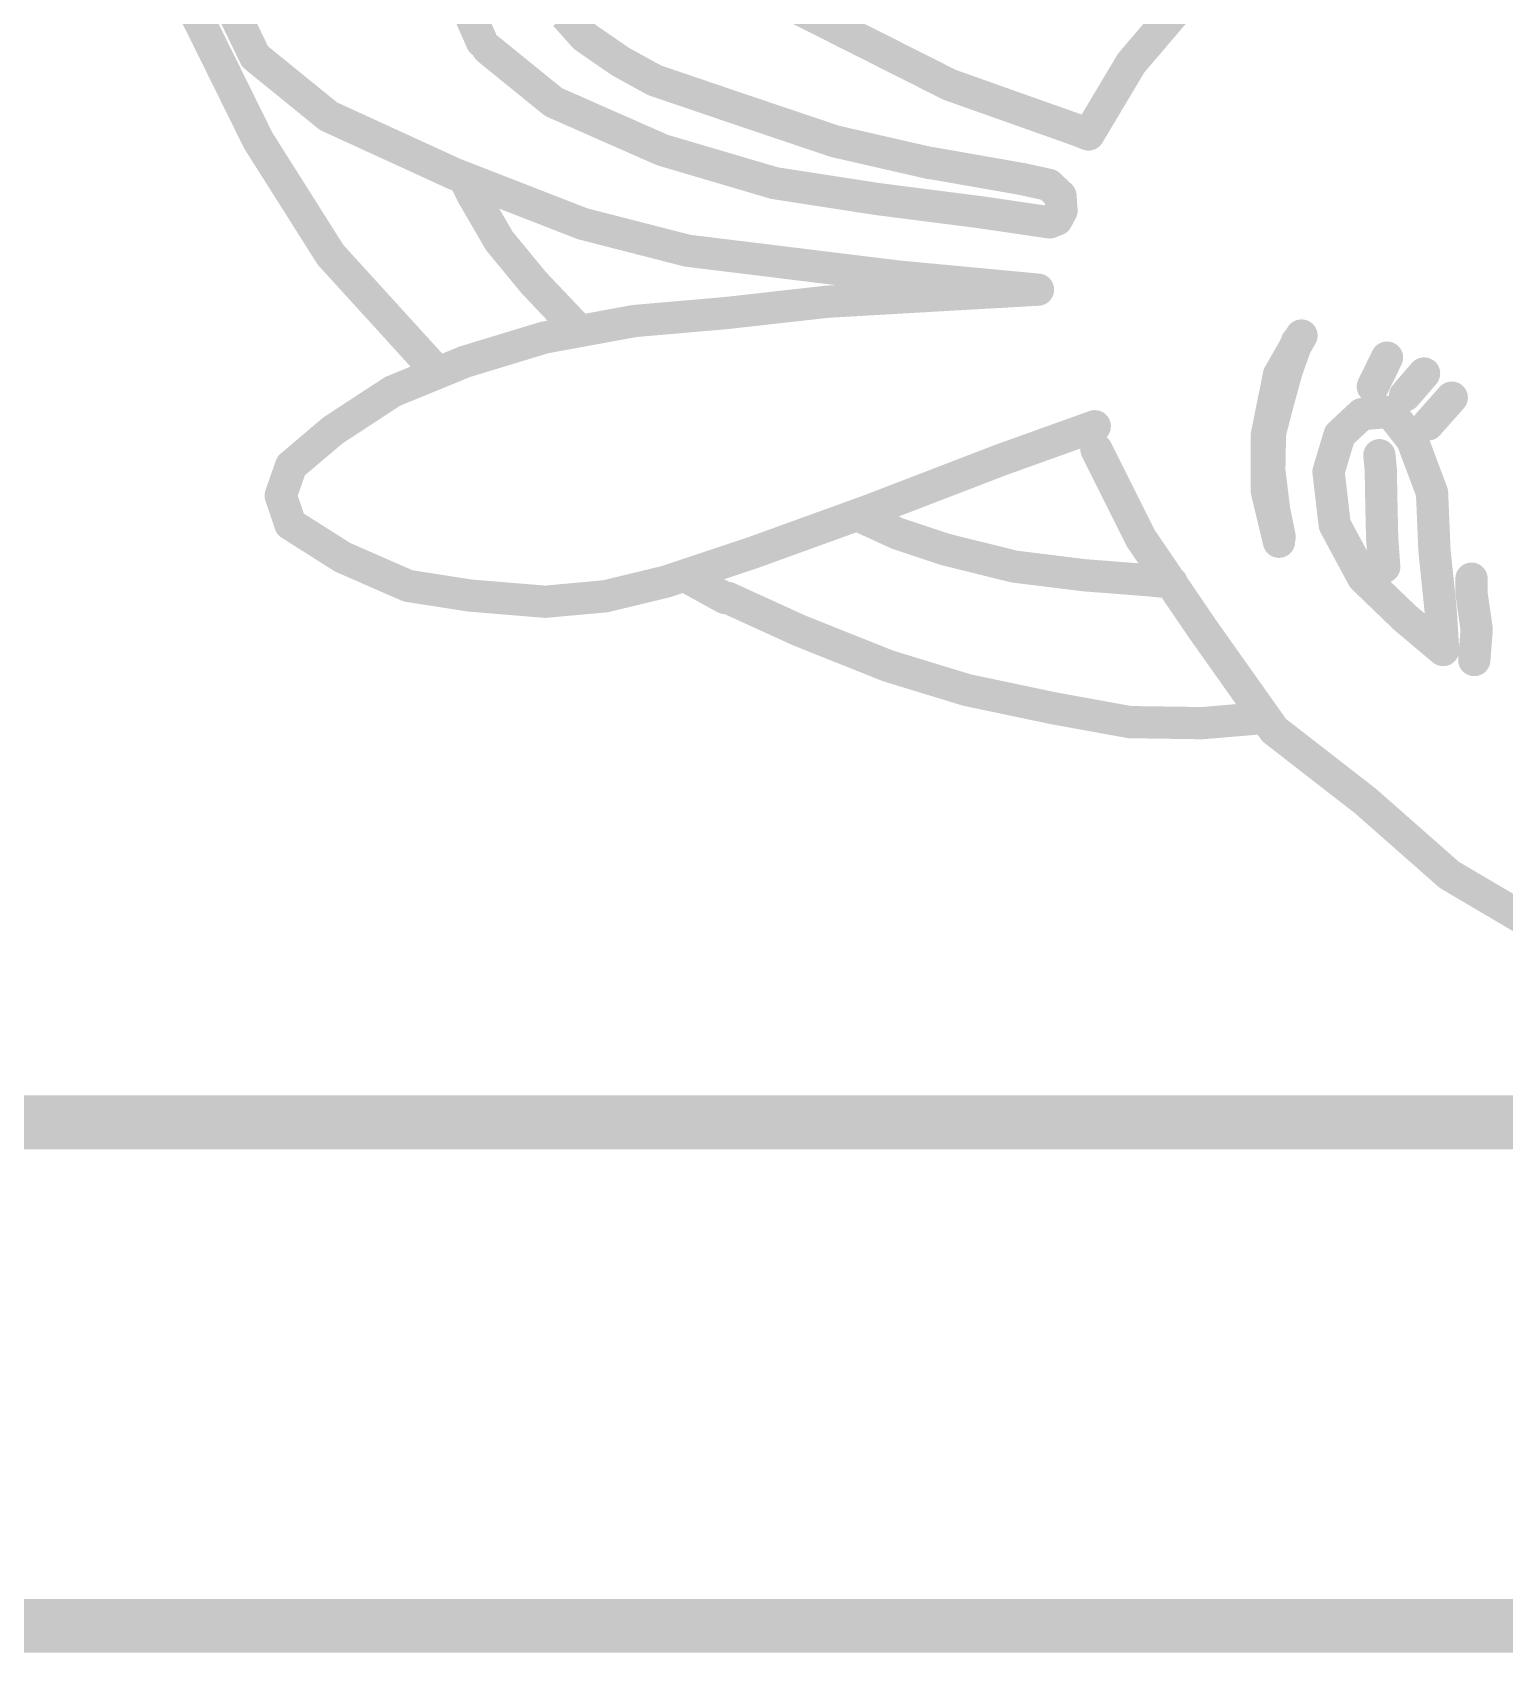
# Model space of a CAD drawing. Extents: x 28 to 177, y 60 to 80.
# Drawn here: x 101.838 to 105.316, y 60.314 to 64.144 of the extents above; entities that cross this region are included whole.
import ezdxf

# ---------------------------------------------------------------- set-up
doc = ezdxf.new("R2010")
doc.units = 0
doc.header["$MEASUREMENT"] = 0
doc.layers.add('MECHANICAL2', color=216, linetype='CONTINUOUS')
doc.layers.add('MECHANICAL4', color=56, linetype='CONTINUOUS')

msp = doc.modelspace()

# ---------------------------------------------------------------- linework, layer by layer
at = {"layer": 'MECHANICAL2', "const_width": 0.127}
for points in [[(27.953401, 61.567596), (176.753492, 61.567596)], [(27.953401, 60.377596), (176.753492, 60.377596)]]:
    msp.add_lwpolyline(points, dxfattribs=at)
at = {"layer": 'MECHANICAL4', "const_width": 0.0762}
for points in [[(104.433472, 64.071492), (104.636367, 64.309541)], [(102.193458, 64.248391), (102.370992, 63.888879)], [(102.856132, 64.220679), (102.899489, 64.122038)], [(103.652168, 64.197845), (104.00477, 64.020134)], [(102.316991, 64.183176), (102.363626, 64.086986)], [(103.096657, 64.184814), (103.142478, 64.133443)], [(103.142478, 64.133443), (103.227556, 64.074756)], [(102.363626, 64.086986), (102.53707, 63.945953)], [(102.914221, 64.104919), (103.068844, 63.979367)], [(103.227556, 64.074756), (103.307731, 64.030738)], [(104.332837, 63.902747), (104.433472, 64.071492)], [(103.307731, 64.030738), (103.513903, 63.960621)], [(104.00477, 64.020134), (104.303385, 63.914152)], [(103.068844, 63.979367), (103.325727, 63.866057)], [(103.513903, 63.960621), (103.733968, 63.886441)], [(102.53707, 63.945953), (102.834046, 63.809809)], [(102.370992, 63.888879), (102.541972, 63.618229)], [(103.733968, 63.886441), (103.958136, 63.835082)], [(104.303385, 63.914152), (104.332837, 63.902747)], [(103.325727, 63.866057), (103.590801, 63.7878)], [(102.834046, 63.809809), (103.137564, 63.691597)], [(103.961413, 63.835082), (104.174938, 63.797579)], [(102.859408, 63.796766), (102.876579, 63.761714)], [(103.590801, 63.7878), (103.832965, 63.750297)], [(104.174938, 63.797579), (104.238755, 63.783723)], [(104.238755, 63.783723), (104.266568, 63.757637)], [(102.876579, 63.761714), (102.940396, 63.651656)], [(103.832965, 63.750297), (104.080856, 63.718509)], [(104.266568, 63.757637), (104.269019, 63.722585)], [(104.080856, 63.718509), (104.241206, 63.694861)], [(104.241206, 63.694861), (104.257577, 63.701389)], [(104.257577, 63.701389), (104.269019, 63.722585)], [(103.137564, 63.691597), (103.385455, 63.628008)], [(102.541972, 63.618229), (102.78905, 63.346767)], [(102.940396, 63.651656), (103.022209, 63.552202)], [(103.385455, 63.628008), (103.883689, 63.566871)], [(103.022209, 63.552202), (103.121206, 63.447846)], [(103.883689, 63.566871), (104.213393, 63.535895)], [(103.475447, 63.48046), (103.71516, 63.507358)], [(103.71516, 63.507358), (104.026043, 63.525303)], [(104.026043, 63.525303), (104.213393, 63.535895)], [(103.259458, 63.461715), (103.475447, 63.48046)], [(103.046759, 63.422586), (103.259458, 63.461715)], [(104.78281, 63.334537), (104.835985, 63.427475)], [(102.859408, 63.365512), (103.046759, 63.422586)], [(104.800806, 63.343503), (104.825343, 63.412794)], [(102.688415, 63.295408), (102.859408, 63.365512)], [(105.004514, 63.306813), (105.038055, 63.375304)], [(104.754172, 63.19269), (104.78281, 63.334537)], [(104.780347, 63.269322), (104.800806, 63.343503)], [(105.0806, 63.285629), (105.125596, 63.337801)], [(102.547699, 63.203282), (102.688415, 63.295408)], [(105.1346, 63.217151), (105.191052, 63.280727)], [(104.761538, 63.196767), (104.780347, 63.269322)], [(104.925978, 63.19269), (104.97834, 63.241598)], [(104.97834, 63.241598), (105.045421, 63.247313)], [(105.045421, 63.247313), (105.097783, 63.18046)], [(102.448703, 63.119323), (102.547699, 63.203282)], [(104.125039, 63.133178), (104.347569, 63.213074)], [(104.7599, 63.109544), (104.761538, 63.196767)], [(104.351658, 63.157638), (104.45637, 62.948127)], [(104.754172, 63.058998), (104.754172, 63.19269)], [(104.899803, 63.105467), (104.925978, 63.19269)], [(105.097783, 63.18046), (105.144418, 63.055734)], [(102.424166, 63.049206), (102.448703, 63.119323)], [(103.815782, 63.014154), (104.125039, 63.133178)], [(105.020059, 63.144596), (105.023336, 63.109544)], [(104.7599, 63.109544), (104.771355, 63.014967)], [(104.899803, 63.105467), (104.914522, 62.979915)], [(105.023336, 63.109544), (105.024974, 63.017418)], [(102.424166, 63.049206), (102.447077, 62.981553)], [(104.754172, 63.058998), (104.78281, 62.939973)], [(105.144418, 63.055734), (105.150145, 62.91959)], [(103.543354, 62.915513), (103.815782, 63.014154)], [(104.771355, 63.014967), (104.784436, 62.95139)], [(105.024974, 63.017418), (105.0266, 62.948127)], [(102.447077, 62.981553), (102.57061, 62.903283)], [(103.788794, 63.001924), (103.881237, 62.959544)], [(104.914522, 62.979915), (104.981604, 62.855188)], [(103.881237, 62.959544), (103.993315, 62.922041)], [(104.45637, 62.948127), (104.602813, 62.732912)], [(105.0266, 62.948127), (105.031515, 62.880461)], [(102.57061, 62.903283), (102.725233, 62.83563)], [(103.333093, 62.845409), (103.543354, 62.915513)], [(103.993315, 62.922041), (104.157755, 62.881274)], [(105.150145, 62.91959), (105.164865, 62.776931)], [(103.380553, 62.858452), (103.473809, 62.807093)], [(104.157755, 62.881274), (104.322207, 62.86089)], [(104.322207, 62.86089), (104.468651, 62.849486)], [(104.981604, 62.855188), (105.0806, 62.759811)], [(105.237686, 62.817685), (105.237686, 62.85275)], [(102.725233, 62.83563), (102.871676, 62.812795)], [(102.871676, 62.812795), (103.04921, 62.798127)], [(103.191564, 62.81117), (103.333093, 62.845409)], [(104.468651, 62.849486), (104.529191, 62.843783)], [(105.237686, 62.817685), (105.249955, 62.732912)], [(103.04921, 62.798127), (103.191564, 62.81117)], [(103.481175, 62.807093), (103.648891, 62.730461)], [(105.164865, 62.776931), (105.170592, 62.683992)], [(105.0806, 62.759811), (105.170592, 62.683992)], [(103.648891, 62.730461), (103.859152, 62.646489)], [(104.602813, 62.732912), (104.771355, 62.494864)], [(105.244227, 62.660357), (105.249955, 62.732912)], [(103.859152, 62.646489), (104.045677, 62.589428)], [(104.045677, 62.589428), (104.251023, 62.546222)], [(104.251023, 62.546222), (104.430195, 62.513609)], [(104.430195, 62.513609), (104.601188, 62.51117)], [(104.601188, 62.51117), (104.736176, 62.522588)], [(104.771355, 62.494864), (104.987331, 62.326931)], [(104.987331, 62.326931), (105.185324, 62.152472)], [(105.185324, 62.152472), (105.381666, 62.036711)]]:
    msp.add_lwpolyline(points, dxfattribs=at)
at = {"layer": 'MECHANICAL4'}
for points, const_width in [([(102.880439, 64.122038, 1), (102.918539, 64.122038, 1)], 0.0381), ([(102.880439, 64.122038, 1), (102.918539, 64.122038, 1)], 0.0381), ([(103.123428, 64.133456, 1), (103.161528, 64.133456, 1)], 0.0381), ([(103.123428, 64.133456, 1), (103.161528, 64.133456, 1)], 0.0381), ([(103.123428, 64.133443, 1), (103.161528, 64.133443, 1)], 0.0381), ([(103.123428, 64.133443, 1), (103.161528, 64.133443, 1)], 0.0381), ([(102.344576, 64.086986, 1), (102.382676, 64.086986, 1)], 0.0381), ([(102.344576, 64.086986, 1), (102.382676, 64.086986, 1)], 0.0381), ([(102.344576, 64.086986, 1), (102.382676, 64.086986, 1)], 0.0381), ([(102.344576, 64.086986, 1), (102.382676, 64.086986, 1)], 0.0381), ([(102.895171, 64.104919, 1), (102.933271, 64.104919, 1)], 0.0381), ([(102.895171, 64.104919, 1), (102.933271, 64.104919, 1)], 0.0381), ([(103.208506, 64.074756, 1), (103.246606, 64.074756, 1)], 0.0381), ([(103.208506, 64.074756, 1), (103.246606, 64.074756, 1)], 0.0381), ([(103.208506, 64.074756, 1), (103.246606, 64.074756, 1)], 0.0381), ([(103.208506, 64.074756, 1), (103.246606, 64.074756, 1)], 0.0381), ([(104.414422, 64.071492, 1), (104.452522, 64.071492, 1)], 0.0381), ([(104.414422, 64.071492, 1), (104.452522, 64.071492, 1)], 0.0381), ([(104.414422, 64.071492, 1), (104.452522, 64.071492, 1)], 0.0381), ([(104.414422, 64.071492, 1), (104.452522, 64.071492, 1)], 0.0381), ([(103.288681, 64.030738, 1), (103.326781, 64.030738, 1)], 0.0381), ([(103.288681, 64.030738, 1), (103.326781, 64.030738, 1)], 0.0381), ([(103.288686, 64.03073, 1), (103.326776, 64.03073, 1)], 0.038092), ([(103.288686, 64.03073, 1), (103.326776, 64.03073, 1)], 0.038092), ([(103.98572, 64.020134, 1), (104.02382, 64.020134, 1)], 0.0381), ([(103.98572, 64.020134, 1), (104.02382, 64.020134, 1)], 0.0381), ([(103.98572, 64.020134, 1), (104.02382, 64.020134, 1)], 0.0381), ([(103.98572, 64.020134, 1), (104.02382, 64.020134, 1)], 0.0381), ([(103.049794, 63.979367, 1), (103.087894, 63.979367, 1)], 0.0381), ([(103.049794, 63.979367, 1), (103.087894, 63.979367, 1)], 0.0381), ([(103.049799, 63.979372, 1), (103.087889, 63.979372, 1)], 0.038092), ([(103.049799, 63.979372, 1), (103.087889, 63.979372, 1)], 0.038092), ([(103.494853, 63.960621, 1), (103.532953, 63.960621, 1)], 0.0381), ([(103.494853, 63.960621, 1), (103.532953, 63.960621, 1)], 0.0381), ([(103.494853, 63.960621, 1), (103.532953, 63.960621, 1)], 0.0381), ([(103.494853, 63.960621, 1), (103.532953, 63.960621, 1)], 0.0381), ([(102.518019, 63.945953, 1), (102.556119, 63.945953, 1)], 0.0381), ([(102.518019, 63.945953, 1), (102.556119, 63.945953, 1)], 0.0381), ([(102.518019, 63.945953, 1), (102.556119, 63.945953, 1)], 0.0381), ([(102.518019, 63.945953, 1), (102.556119, 63.945953, 1)], 0.0381), ([(102.351942, 63.888879, 1), (102.390042, 63.888879, 1)], 0.0381), ([(102.351942, 63.888879, 1), (102.390042, 63.888879, 1)], 0.0381), ([(102.351942, 63.888879, 1), (102.390042, 63.888879, 1)], 0.0381), ([(102.351942, 63.888879, 1), (102.390042, 63.888879, 1)], 0.0381), ([(103.714918, 63.886441, 1), (103.753018, 63.886441, 1)], 0.0381), ([(103.714918, 63.886441, 1), (103.753018, 63.886441, 1)], 0.0381), ([(103.714918, 63.886441, 1), (103.753018, 63.886441, 1)], 0.0381), ([(103.714918, 63.886441, 1), (103.753018, 63.886441, 1)], 0.0381), ([(104.284335, 63.914152, 1), (104.322435, 63.914152, 1)], 0.0381), ([(104.284335, 63.914152, 1), (104.322435, 63.914152, 1)], 0.0381), ([(104.284335, 63.914152, 1), (104.322435, 63.914152, 1)], 0.0381), ([(104.284335, 63.914152, 1), (104.322435, 63.914152, 1)], 0.0381), ([(104.313787, 63.902747, 1), (104.351887, 63.902747, 1)], 0.0381), ([(104.313787, 63.902747, 1), (104.351887, 63.902747, 1)], 0.0381), ([(104.313787, 63.902747, 1), (104.351887, 63.902747, 1)], 0.0381), ([(104.313787, 63.902747, 1), (104.351887, 63.902747, 1)], 0.0381), ([(103.306677, 63.866057, 1), (103.344777, 63.866057, 1)], 0.0381), ([(103.306677, 63.866057, 1), (103.344777, 63.866057, 1)], 0.0381), ([(103.306677, 63.866057, 1), (103.344777, 63.866057, 1)], 0.0381), ([(103.306677, 63.866057, 1), (103.344777, 63.866057, 1)], 0.0381), ([(102.814996, 63.809809, 1), (102.853096, 63.809809, 1)], 0.0381), ([(102.814996, 63.809809, 1), (102.853096, 63.809809, 1)], 0.0381), ([(102.814996, 63.809809, 1), (102.853096, 63.809809, 1)], 0.0381), ([(102.814996, 63.809809, 1), (102.853096, 63.809809, 1)], 0.0381), ([(103.939086, 63.835082, 1), (103.977186, 63.835082, 1)], 0.0381), ([(103.939086, 63.835082, 1), (103.977186, 63.835082, 1)], 0.0381), ([(103.942363, 63.835082, 1), (103.980463, 63.835082, 1)], 0.0381), ([(103.942363, 63.835082, 1), (103.980463, 63.835082, 1)], 0.0381), ([(102.840358, 63.796766, 1), (102.878458, 63.796766, 1)], 0.0381), ([(102.840358, 63.796766, 1), (102.878458, 63.796766, 1)], 0.0381), ([(103.571751, 63.7878, 1), (103.609851, 63.7878, 1)], 0.0381), ([(103.571751, 63.7878, 1), (103.609851, 63.7878, 1)], 0.0381), ([(103.571751, 63.7878, 1), (103.609851, 63.7878, 1)], 0.0381), ([(103.571751, 63.7878, 1), (103.609851, 63.7878, 1)], 0.0381), ([(104.155888, 63.797579, 1), (104.193988, 63.797579, 1)], 0.0381), ([(104.155888, 63.797579, 1), (104.193988, 63.797579, 1)], 0.0381), ([(104.155888, 63.797579, 1), (104.193988, 63.797579, 1)], 0.0381), ([(104.155888, 63.797579, 1), (104.193988, 63.797579, 1)], 0.0381), ([(104.219705, 63.783723, 1), (104.257805, 63.783723, 1)], 0.0381), ([(104.219705, 63.783723, 1), (104.257805, 63.783723, 1)], 0.0381), ([(104.219705, 63.783723, 1), (104.257805, 63.783723, 1)], 0.0381), ([(104.219705, 63.783723, 1), (104.257805, 63.783723, 1)], 0.0381), ([(102.857529, 63.761714, 1), (102.895629, 63.761714, 1)], 0.0381), ([(102.857529, 63.761714, 1), (102.895629, 63.761714, 1)], 0.0381), ([(102.857529, 63.761714, 1), (102.895629, 63.761714, 1)], 0.0381), ([(102.857529, 63.761714, 1), (102.895629, 63.761714, 1)], 0.0381), ([(103.813915, 63.750297, 1), (103.852015, 63.750297, 1)], 0.0381), ([(103.813915, 63.750297, 1), (103.852015, 63.750297, 1)], 0.0381), ([(103.813915, 63.750297, 1), (103.852015, 63.750297, 1)], 0.0381), ([(103.813915, 63.750297, 1), (103.852015, 63.750297, 1)], 0.0381), ([(104.247518, 63.757637, 1), (104.285618, 63.757637, 1)], 0.0381), ([(104.247518, 63.757637, 1), (104.285618, 63.757637, 1)], 0.0381), ([(104.247518, 63.757637, 1), (104.285618, 63.757637, 1)], 0.0381), ([(104.247518, 63.757637, 1), (104.285618, 63.757637, 1)], 0.0381), ([(104.061806, 63.718509, 1), (104.099906, 63.718509, 1)], 0.0381), ([(104.061806, 63.718509, 1), (104.099906, 63.718509, 1)], 0.0381), ([(104.061806, 63.718509, 1), (104.099906, 63.718509, 1)], 0.0381), ([(104.061806, 63.718509, 1), (104.099906, 63.718509, 1)], 0.0381), ([(104.222156, 63.694861, 1), (104.260256, 63.694861, 1)], 0.0381), ([(104.222156, 63.694861, 1), (104.260256, 63.694861, 1)], 0.0381), ([(104.222156, 63.694861, 1), (104.260256, 63.694861, 1)], 0.0381), ([(104.222156, 63.694861, 1), (104.260256, 63.694861, 1)], 0.0381), ([(104.238527, 63.701389, 1), (104.276627, 63.701389, 1)], 0.0381), ([(104.238527, 63.701389, 1), (104.276627, 63.701389, 1)], 0.0381), ([(104.238527, 63.701389, 1), (104.276627, 63.701389, 1)], 0.0381), ([(104.238527, 63.701389, 1), (104.276627, 63.701389, 1)], 0.0381), ([(104.249969, 63.722585, 1), (104.288069, 63.722585, 1)], 0.0381), ([(104.249969, 63.722585, 1), (104.288069, 63.722585, 1)], 0.0381), ([(104.249969, 63.722585, 1), (104.288069, 63.722585, 1)], 0.0381), ([(104.249969, 63.722585, 1), (104.288069, 63.722585, 1)], 0.0381), ([(103.118514, 63.691597, 1), (103.156614, 63.691597, 1)], 0.0381), ([(103.118514, 63.691597, 1), (103.156614, 63.691597, 1)], 0.0381), ([(103.118514, 63.691597, 1), (103.156614, 63.691597, 1)], 0.0381), ([(103.118514, 63.691597, 1), (103.156614, 63.691597, 1)], 0.0381), ([(102.522922, 63.618229, 1), (102.561022, 63.618229, 1)], 0.0381), ([(102.522922, 63.618229, 1), (102.561022, 63.618229, 1)], 0.0381), ([(102.522922, 63.618229, 1), (102.561022, 63.618229, 1)], 0.0381), ([(102.522922, 63.618229, 1), (102.561022, 63.618229, 1)], 0.0381), ([(102.921346, 63.651656, 1), (102.959446, 63.651656, 1)], 0.0381), ([(102.921346, 63.651656, 1), (102.959446, 63.651656, 1)], 0.0381), ([(102.921346, 63.651656, 1), (102.959446, 63.651656, 1)], 0.0381), ([(102.921346, 63.651656, 1), (102.959446, 63.651656, 1)], 0.0381), ([(103.366405, 63.628021, 1), (103.404505, 63.628021, 1)], 0.0381), ([(103.366405, 63.628021, 1), (103.404505, 63.628021, 1)], 0.0381), ([(103.366405, 63.628008, 1), (103.404505, 63.628008, 1)], 0.0381), ([(103.366405, 63.628008, 1), (103.404505, 63.628008, 1)], 0.0381), ([(103.003159, 63.552202, 1), (103.041259, 63.552202, 1)], 0.0381), ([(103.003159, 63.552202, 1), (103.041259, 63.552202, 1)], 0.0381), ([(103.003159, 63.552202, 1), (103.041259, 63.552202, 1)], 0.0381), ([(103.003159, 63.552202, 1), (103.041259, 63.552202, 1)], 0.0381), ([(103.864639, 63.566871, 1), (103.902739, 63.566871, 1)], 0.0381), ([(103.864639, 63.566871, 1), (103.902739, 63.566871, 1)], 0.0381), ([(103.864639, 63.566871, 1), (103.902739, 63.566871, 1)], 0.0381), ([(103.864639, 63.566871, 1), (103.902739, 63.566871, 1)], 0.0381), ([(103.69611, 63.507358, 1), (103.73421, 63.507358, 1)], 0.0381), ([(103.69611, 63.507358, 1), (103.73421, 63.507358, 1)], 0.0381), ([(103.69611, 63.507358, 1), (103.73421, 63.507358, 1)], 0.0381), ([(103.69611, 63.507358, 1), (103.73421, 63.507358, 1)], 0.0381), ([(104.006993, 63.525303, 1), (104.045093, 63.525303, 1)], 0.0381), ([(104.006993, 63.525303, 1), (104.045093, 63.525303, 1)], 0.0381), ([(104.006995, 63.525296, 1), (104.04509, 63.525296, 1)], 0.038095), ([(104.006995, 63.525296, 1), (104.04509, 63.525296, 1)], 0.038095), ([(104.194343, 63.535895, 1), (104.232443, 63.535895, 1)], 0.0381), ([(104.194343, 63.535895, 1), (104.232443, 63.535895, 1)], 0.0381), ([(104.194343, 63.535895, 1), (104.232443, 63.535895, 1)], 0.0381), ([(104.194343, 63.535895, 1), (104.232443, 63.535895, 1)], 0.0381), ([(103.456397, 63.48046, 1), (103.494497, 63.48046, 1)], 0.0381), ([(103.456397, 63.48046, 1), (103.494497, 63.48046, 1)], 0.0381), ([(103.456397, 63.48046, 1), (103.494497, 63.48046, 1)], 0.0381), ([(103.456397, 63.48046, 1), (103.494497, 63.48046, 1)], 0.0381), ([(103.102156, 63.447846, 1), (103.140256, 63.447846, 1)], 0.0381), ([(103.102161, 63.447851, 1), (103.140251, 63.447851, 1)], 0.038092), ([(103.240408, 63.461715, 1), (103.278508, 63.461715, 1)], 0.0381), ([(103.240408, 63.461715, 1), (103.278508, 63.461715, 1)], 0.0381), ([(103.240408, 63.461715, 1), (103.278508, 63.461715, 1)], 0.0381), ([(103.240408, 63.461715, 1), (103.278508, 63.461715, 1)], 0.0381), ([(104.816935, 63.427475, 1), (104.855035, 63.427475, 1)], 0.0381), ([(104.816935, 63.427475, 1), (104.855035, 63.427475, 1)], 0.0381), ([(103.027709, 63.422586, 1), (103.065809, 63.422586, 1)], 0.0381), ([(103.027709, 63.422586, 1), (103.065809, 63.422586, 1)], 0.0381), ([(103.027709, 63.422586, 1), (103.065809, 63.422586, 1)], 0.0381), ([(103.027709, 63.422586, 1), (103.065809, 63.422586, 1)], 0.0381), ([(104.806293, 63.412794, 1), (104.844393, 63.412794, 1)], 0.0381), ([(104.806293, 63.412794, 1), (104.844393, 63.412794, 1)], 0.0381), ([(102.840358, 63.365512, 1), (102.878458, 63.365512, 1)], 0.0381), ([(102.840358, 63.365512, 1), (102.878458, 63.365512, 1)], 0.0381), ([(102.840358, 63.365512, 1), (102.878458, 63.365512, 1)], 0.0381), ([(102.840358, 63.365512, 1), (102.878458, 63.365512, 1)], 0.0381), ([(105.019005, 63.375304, 1), (105.057105, 63.375304, 1)], 0.0381), ([(105.019005, 63.375291, 1), (105.057105, 63.375291, 1)], 0.0381), ([(102.77, 63.346767, 1), (102.8081, 63.346767, 1)], 0.0381), ([(102.77, 63.346767, 1), (102.8081, 63.346767, 1)], 0.0381), ([(104.76376, 63.334537, 1), (104.80186, 63.334537, 1)], 0.0381), ([(104.76376, 63.334537, 1), (104.80186, 63.334537, 1)], 0.0381), ([(104.76376, 63.334537, 1), (104.80186, 63.334537, 1)], 0.0381), ([(104.76376, 63.334537, 1), (104.80186, 63.334537, 1)], 0.0381), ([(104.781756, 63.343503, 1), (104.819856, 63.343503, 1)], 0.0381), ([(104.781756, 63.343503, 1), (104.819856, 63.343503, 1)], 0.0381), ([(104.781756, 63.343503, 1), (104.819856, 63.343503, 1)], 0.0381), ([(104.781756, 63.343503, 1), (104.819856, 63.343503, 1)], 0.0381), ([(105.106546, 63.337801, 1), (105.144646, 63.337801, 1)], 0.0381), ([(105.106546, 63.337801, 1), (105.144646, 63.337801, 1)], 0.0381), ([(102.669365, 63.295408, 1), (102.707465, 63.295408, 1)], 0.0381), ([(102.669365, 63.295408, 1), (102.707465, 63.295408, 1)], 0.0381), ([(102.669365, 63.295408, 1), (102.707465, 63.295408, 1)], 0.0381), ([(102.669365, 63.295408, 1), (102.707465, 63.295408, 1)], 0.0381), ([(104.985462, 63.30682, 1), (105.023567, 63.30682, 1)], 0.038105), ([(104.985464, 63.306813, 1), (105.023564, 63.306813, 1)], 0.0381), ([(105.06155, 63.285629, 1), (105.09965, 63.285629, 1)], 0.0381), ([(105.06155, 63.285629, 1), (105.09965, 63.285629, 1)], 0.0381), ([(105.171999, 63.280732, 1), (105.210105, 63.280732, 1)], 0.038108), ([(105.172002, 63.280727, 1), (105.210102, 63.280727, 1)], 0.0381), ([(104.761297, 63.269322, 1), (104.799397, 63.269322, 1)], 0.0381), ([(104.761297, 63.269322, 1), (104.799397, 63.269322, 1)], 0.0381), ([(104.761297, 63.269322, 1), (104.799397, 63.269322, 1)], 0.0381), ([(104.761297, 63.269322, 1), (104.799397, 63.269322, 1)], 0.0381), ([(104.95929, 63.241598, 1), (104.99739, 63.241598, 1)], 0.0381), ([(104.95929, 63.241598, 1), (104.99739, 63.241598, 1)], 0.0381), ([(104.95929, 63.241598, 1), (104.99739, 63.241598, 1)], 0.0381), ([(104.95929, 63.241598, 1), (104.99739, 63.241598, 1)], 0.0381), ([(105.026371, 63.247313, 1), (105.064471, 63.247313, 1)], 0.0381), ([(105.026371, 63.247313, 1), (105.064471, 63.247313, 1)], 0.0381), ([(105.026371, 63.247313, 1), (105.064471, 63.247313, 1)], 0.0381), ([(105.026371, 63.247313, 1), (105.064471, 63.247313, 1)], 0.0381), ([(102.528649, 63.203282, 1), (102.566749, 63.203282, 1)], 0.0381), ([(102.528649, 63.203282, 1), (102.566749, 63.203282, 1)], 0.0381), ([(102.528649, 63.203282, 1), (102.566749, 63.203282, 1)], 0.0381), ([(102.528649, 63.203282, 1), (102.566749, 63.203282, 1)], 0.0381), ([(104.328519, 63.213074, 1), (104.366619, 63.213074, 1)], 0.0381), ([(104.328519, 63.213074, 1), (104.366619, 63.213074, 1)], 0.0381), ([(104.742488, 63.196767, 1), (104.780588, 63.196767, 1)], 0.0381), ([(104.742488, 63.196767, 1), (104.780588, 63.196767, 1)], 0.0381), ([(104.742488, 63.196767, 1), (104.780588, 63.196767, 1)], 0.0381), ([(104.742488, 63.196767, 1), (104.780588, 63.196767, 1)], 0.0381), ([(105.11555, 63.217151, 1), (105.15365, 63.217151, 1)], 0.0381), ([(105.11555, 63.217151, 1), (105.15365, 63.217151, 1)], 0.0381), ([(104.332608, 63.157638, 1), (104.370708, 63.157638, 1)], 0.0381), ([(104.332608, 63.157638, 1), (104.370708, 63.157638, 1)], 0.0381), ([(104.735122, 63.19269, 1), (104.773222, 63.19269, 1)], 0.0381), ([(104.735122, 63.19269, 1), (104.773222, 63.19269, 1)], 0.0381), ([(104.735122, 63.19269, 1), (104.773222, 63.19269, 1)], 0.0381), ([(104.735122, 63.19269, 1), (104.773222, 63.19269, 1)], 0.0381), ([(104.906928, 63.19269, 1), (104.945028, 63.19269, 1)], 0.0381), ([(104.906928, 63.19269, 1), (104.945028, 63.19269, 1)], 0.0381), ([(104.906928, 63.19269, 1), (104.945028, 63.19269, 1)], 0.0381), ([(104.906928, 63.19269, 1), (104.945028, 63.19269, 1)], 0.0381), ([(105.078733, 63.18046, 1), (105.116833, 63.18046, 1)], 0.0381), ([(105.078733, 63.18046, 1), (105.116833, 63.18046, 1)], 0.0381), ([(105.078733, 63.18046, 1), (105.116833, 63.18046, 1)], 0.0381), ([(105.078733, 63.18046, 1), (105.116833, 63.18046, 1)], 0.0381), ([(102.429653, 63.119323, 1), (102.467753, 63.119323, 1)], 0.0381), ([(102.429653, 63.119323, 1), (102.467753, 63.119323, 1)], 0.0381), ([(102.429653, 63.119323, 1), (102.467753, 63.119323, 1)], 0.0381), ([(102.429653, 63.119323, 1), (102.467753, 63.119323, 1)], 0.0381), ([(104.105989, 63.133178, 1), (104.144089, 63.133178, 1)], 0.0381), ([(104.105989, 63.133178, 1), (104.144089, 63.133178, 1)], 0.0381), ([(104.105989, 63.133178, 1), (104.144089, 63.133178, 1)], 0.0381), ([(104.105989, 63.133178, 1), (104.144089, 63.133178, 1)], 0.0381), ([(105.001009, 63.144596, 1), (105.039109, 63.144596, 1)], 0.0381), ([(105.001009, 63.144596, 1), (105.039109, 63.144596, 1)], 0.0381), ([(104.74085, 63.109544, 1), (104.77895, 63.109544, 1)], 0.0381), ([(104.74085, 63.109544, 1), (104.77895, 63.109544, 1)], 0.0381), ([(104.74085, 63.109531, 1), (104.77895, 63.109531, 1)], 0.0381), ([(104.74085, 63.109531, 1), (104.77895, 63.109531, 1)], 0.0381), ([(104.880753, 63.105467, 1), (104.918853, 63.105467, 1)], 0.0381), ([(104.880753, 63.105467, 1), (104.918853, 63.105467, 1)], 0.0381), ([(104.880753, 63.105467, 1), (104.918853, 63.105467, 1)], 0.0381), ([(104.880753, 63.105467, 1), (104.918853, 63.105467, 1)], 0.0381), ([(105.004286, 63.109544, 1), (105.042386, 63.109544, 1)], 0.0381), ([(105.004286, 63.109544, 1), (105.042386, 63.109544, 1)], 0.0381), ([(105.004286, 63.109531, 1), (105.042386, 63.109531, 1)], 0.0381), ([(105.004286, 63.109531, 1), (105.042386, 63.109531, 1)], 0.0381), ([(102.405116, 63.049206, 1), (102.443216, 63.049206, 1)], 0.0381), ([(102.405116, 63.049206, 1), (102.443216, 63.049206, 1)], 0.0381), ([(102.405116, 63.049206, 1), (102.443216, 63.049206, 1)], 0.0381), ([(102.405116, 63.049206, 1), (102.443216, 63.049206, 1)], 0.0381), ([(104.735122, 63.058998, 1), (104.773222, 63.058998, 1)], 0.0381), ([(104.735122, 63.058998, 1), (104.773222, 63.058998, 1)], 0.0381), ([(104.735122, 63.058998, 1), (104.773222, 63.058998, 1)], 0.0381), ([(104.735122, 63.058998, 1), (104.773222, 63.058998, 1)], 0.0381), ([(105.125368, 63.055734, 1), (105.163468, 63.055734, 1)], 0.0381), ([(105.125368, 63.055734, 1), (105.163468, 63.055734, 1)], 0.0381), ([(105.125368, 63.055734, 1), (105.163468, 63.055734, 1)], 0.0381), ([(105.125368, 63.055734, 1), (105.163468, 63.055734, 1)], 0.0381), ([(103.796732, 63.014154, 1), (103.834832, 63.014154, 1)], 0.0381), ([(103.796732, 63.014154, 1), (103.834832, 63.014154, 1)], 0.0381), ([(103.796732, 63.014154, 1), (103.834832, 63.014154, 1)], 0.0381), ([(103.796732, 63.014154, 1), (103.834832, 63.014154, 1)], 0.0381), ([(104.752305, 63.014967, 1), (104.790405, 63.014967, 1)], 0.0381), ([(104.752305, 63.014967, 1), (104.790405, 63.014967, 1)], 0.0381), ([(104.752305, 63.014967, 1), (104.790405, 63.014967, 1)], 0.0381), ([(104.752305, 63.014967, 1), (104.790405, 63.014967, 1)], 0.0381), ([(105.005924, 63.017418, 1), (105.044024, 63.017418, 1)], 0.0381), ([(105.005924, 63.017418, 1), (105.044024, 63.017418, 1)], 0.0381), ([(105.005924, 63.017418, 1), (105.044024, 63.017418, 1)], 0.0381), ([(105.005924, 63.017418, 1), (105.044024, 63.017418, 1)], 0.0381), ([(102.428027, 62.981553, 1), (102.466127, 62.981553, 1)], 0.0381), ([(102.428027, 62.981553, 1), (102.466127, 62.981553, 1)], 0.0381), ([(102.428027, 62.981553, 1), (102.466127, 62.981553, 1)], 0.0381), ([(102.428027, 62.981553, 1), (102.466127, 62.981553, 1)], 0.0381), ([(103.769744, 63.001924, 1), (103.807844, 63.001924, 1)], 0.0381), ([(103.769744, 63.001924, 1), (103.807844, 63.001924, 1)], 0.0381), ([(104.895472, 62.979915, 1), (104.933572, 62.979915, 1)], 0.0381), ([(104.895472, 62.979915, 1), (104.933572, 62.979915, 1)], 0.0381), ([(104.895472, 62.979915, 1), (104.933572, 62.979915, 1)], 0.0381), ([(104.895472, 62.979915, 1), (104.933572, 62.979915, 1)], 0.0381), ([(103.862185, 62.959539, 1), (103.90029, 62.959539, 1)], 0.038105), ([(103.862185, 62.959539, 1), (103.90029, 62.959539, 1)], 0.038105), ([(103.862187, 62.959544, 1), (103.900287, 62.959544, 1)], 0.0381), ([(103.862187, 62.959544, 1), (103.900287, 62.959544, 1)], 0.0381), ([(104.43732, 62.948127, 1), (104.47542, 62.948127, 1)], 0.0381), ([(104.43732, 62.948127, 1), (104.47542, 62.948127, 1)], 0.0381), ([(104.43732, 62.948127, 1), (104.47542, 62.948127, 1)], 0.0381), ([(104.43732, 62.948127, 1), (104.47542, 62.948127, 1)], 0.0381), ([(104.76376, 62.939973, 1), (104.80186, 62.939973, 1)], 0.0381), ([(104.76376, 62.939973, 1), (104.80186, 62.939973, 1)], 0.0381), ([(104.765386, 62.95139, 1), (104.803486, 62.95139, 1)], 0.0381), ([(104.765386, 62.95139, 1), (104.803486, 62.95139, 1)], 0.0381), ([(105.00755, 62.948127, 1), (105.04565, 62.948127, 1)], 0.0381), ([(105.00755, 62.948127, 1), (105.04565, 62.948127, 1)], 0.0381), ([(105.00755, 62.948127, 1), (105.04565, 62.948127, 1)], 0.0381), ([(105.00755, 62.948127, 1), (105.04565, 62.948127, 1)], 0.0381), ([(102.55156, 62.903283, 1), (102.58966, 62.903283, 1)], 0.0381), ([(102.55156, 62.903283, 1), (102.58966, 62.903283, 1)], 0.0381), ([(102.55156, 62.903283, 1), (102.58966, 62.903283, 1)], 0.0381), ([(102.55156, 62.903283, 1), (102.58966, 62.903283, 1)], 0.0381), ([(103.524304, 62.915513, 1), (103.562404, 62.915513, 1)], 0.0381), ([(103.524304, 62.915513, 1), (103.562404, 62.915513, 1)], 0.0381), ([(103.524304, 62.915513, 1), (103.562404, 62.915513, 1)], 0.0381), ([(103.524304, 62.915513, 1), (103.562404, 62.915513, 1)], 0.0381), ([(103.974265, 62.922041, 1), (104.012365, 62.922041, 1)], 0.0381), ([(103.974265, 62.922041, 1), (104.012365, 62.922041, 1)], 0.0381), ([(103.974265, 62.922041, 1), (104.012365, 62.922041, 1)], 0.0381), ([(103.974265, 62.922041, 1), (104.012365, 62.922041, 1)], 0.0381), ([(105.131095, 62.91959, 1), (105.169195, 62.91959, 1)], 0.0381), ([(105.131095, 62.91959, 1), (105.169195, 62.91959, 1)], 0.0381), ([(105.131095, 62.91959, 1), (105.169195, 62.91959, 1)], 0.0381), ([(105.131095, 62.91959, 1), (105.169195, 62.91959, 1)], 0.0381), ([(103.361503, 62.858452, 1), (103.399603, 62.858452, 1)], 0.0381), ([(103.361503, 62.858452, 1), (103.399603, 62.858452, 1)], 0.0381), ([(104.138705, 62.881274, 1), (104.176805, 62.881274, 1)], 0.0381), ([(104.138705, 62.881274, 1), (104.176805, 62.881274, 1)], 0.0381), ([(104.138705, 62.881274, 1), (104.176805, 62.881274, 1)], 0.0381), ([(104.138705, 62.881274, 1), (104.176805, 62.881274, 1)], 0.0381), ([(104.303154, 62.860898, 1), (104.341259, 62.860898, 1)], 0.038105), ([(104.303154, 62.860898, 1), (104.341259, 62.860898, 1)], 0.038105), ([(104.303157, 62.86089, 1), (104.341257, 62.86089, 1)], 0.0381), ([(104.303157, 62.86089, 1), (104.341257, 62.86089, 1)], 0.0381), ([(104.962554, 62.855188, 1), (105.000654, 62.855188, 1)], 0.0381), ([(104.962554, 62.855188, 1), (105.000654, 62.855188, 1)], 0.0381), ([(104.962554, 62.855188, 1), (105.000654, 62.855188, 1)], 0.0381), ([(104.962554, 62.855188, 1), (105.000654, 62.855188, 1)], 0.0381), ([(105.012465, 62.880461, 1), (105.050565, 62.880461, 1)], 0.0381), ([(105.012465, 62.880461, 1), (105.050565, 62.880461, 1)], 0.0381), ([(105.218636, 62.85275, 1), (105.256736, 62.85275, 1)], 0.0381), ([(105.218636, 62.85275, 1), (105.256736, 62.85275, 1)], 0.0381), ([(102.706183, 62.83563, 1), (102.744283, 62.83563, 1)], 0.0381), ([(102.706183, 62.83563, 1), (102.744283, 62.83563, 1)], 0.0381), ([(102.706183, 62.83563, 1), (102.744283, 62.83563, 1)], 0.0381), ([(102.706183, 62.83563, 1), (102.744283, 62.83563, 1)], 0.0381), ([(102.852626, 62.812795, 1), (102.890726, 62.812795, 1)], 0.0381), ([(102.852626, 62.812795, 1), (102.890726, 62.812795, 1)], 0.0381), ([(102.852626, 62.812795, 1), (102.890726, 62.812795, 1)], 0.0381), ([(102.852626, 62.812795, 1), (102.890726, 62.812795, 1)], 0.0381), ([(103.314043, 62.845409, 1), (103.352143, 62.845409, 1)], 0.0381), ([(103.314043, 62.845409, 1), (103.352143, 62.845409, 1)], 0.0381), ([(103.314043, 62.845409, 1), (103.352143, 62.845409, 1)], 0.0381), ([(103.314043, 62.845409, 1), (103.352143, 62.845409, 1)], 0.0381), ([(104.449601, 62.849486, 1), (104.487701, 62.849486, 1)], 0.0381), ([(104.449601, 62.849486, 1), (104.487701, 62.849486, 1)], 0.0381), ([(104.449601, 62.849486, 1), (104.487701, 62.849486, 1)], 0.0381), ([(104.449601, 62.849486, 1), (104.487701, 62.849486, 1)], 0.0381), ([(104.510141, 62.843783, 1), (104.548241, 62.843783, 1)], 0.0381), ([(104.510141, 62.843771, 1), (104.548241, 62.843771, 1)], 0.0381), ([(105.218636, 62.817685, 1), (105.256736, 62.817685, 1)], 0.0381), ([(105.218636, 62.817685, 1), (105.256736, 62.817685, 1)], 0.0381), ([(105.218636, 62.817685, 1), (105.256736, 62.817685, 1)], 0.0381), ([(105.218636, 62.817685, 1), (105.256736, 62.817685, 1)], 0.0381), ([(103.03016, 62.798127, 1), (103.06826, 62.798127, 1)], 0.0381), ([(103.03016, 62.798127, 1), (103.06826, 62.798127, 1)], 0.0381), ([(103.03016, 62.798127, 1), (103.06826, 62.798127, 1)], 0.0381), ([(103.03016, 62.798127, 1), (103.06826, 62.798127, 1)], 0.0381), ([(103.172514, 62.81117, 1), (103.210614, 62.81117, 1)], 0.0381), ([(103.172514, 62.81117, 1), (103.210614, 62.81117, 1)], 0.0381), ([(103.172514, 62.81117, 1), (103.210614, 62.81117, 1)], 0.0381), ([(103.172514, 62.81117, 1), (103.210614, 62.81117, 1)], 0.0381), ([(103.454759, 62.807093, 1), (103.492859, 62.807093, 1)], 0.0381), ([(103.454759, 62.807093, 1), (103.492859, 62.807093, 1)], 0.0381), ([(103.462125, 62.807093, 1), (103.500225, 62.807093, 1)], 0.0381), ([(103.462125, 62.807093, 1), (103.500225, 62.807093, 1)], 0.0381), ([(105.145815, 62.776931, 1), (105.183915, 62.776931, 1)], 0.0381), ([(105.145815, 62.776931, 1), (105.183915, 62.776931, 1)], 0.0381), ([(105.145815, 62.776931, 1), (105.183915, 62.776931, 1)], 0.0381), ([(105.145815, 62.776931, 1), (105.183915, 62.776931, 1)], 0.0381), ([(105.06155, 62.759811, 1), (105.09965, 62.759811, 1)], 0.0381), ([(105.06155, 62.759811, 1), (105.09965, 62.759811, 1)], 0.0381), ([(105.06155, 62.759811, 1), (105.09965, 62.759811, 1)], 0.0381), ([(105.06155, 62.759811, 1), (105.09965, 62.759811, 1)], 0.0381), ([(103.629841, 62.730461, 1), (103.667941, 62.730461, 1)], 0.0381), ([(103.629841, 62.730461, 1), (103.667941, 62.730461, 1)], 0.0381), ([(103.629841, 62.730461, 1), (103.667941, 62.730461, 1)], 0.0381), ([(103.629841, 62.730461, 1), (103.667941, 62.730461, 1)], 0.0381), ([(104.583763, 62.732912, 1), (104.621863, 62.732912, 1)], 0.0381), ([(104.583763, 62.732912, 1), (104.621863, 62.732912, 1)], 0.0381), ([(104.583763, 62.732912, 1), (104.621863, 62.732912, 1)], 0.0381), ([(104.583763, 62.732912, 1), (104.621863, 62.732912, 1)], 0.0381), ([(105.230905, 62.732912, 1), (105.269005, 62.732912, 1)], 0.0381), ([(105.230905, 62.732912, 1), (105.269005, 62.732912, 1)], 0.0381), ([(105.230905, 62.732912, 1), (105.269005, 62.732912, 1)], 0.0381), ([(105.230905, 62.732912, 1), (105.269005, 62.732912, 1)], 0.0381), ([(105.151542, 62.683992, 1), (105.189642, 62.683992, 1)], 0.0381), ([(105.151542, 62.683992, 1), (105.189642, 62.683992, 1)], 0.0381), ([(105.151542, 62.683992, 1), (105.189642, 62.683992, 1)], 0.0381), ([(105.151542, 62.683992, 1), (105.189642, 62.683992, 1)], 0.0381), ([(105.225177, 62.660357, 1), (105.263277, 62.660357, 1)], 0.0381), ([(105.225177, 62.660357, 1), (105.263277, 62.660357, 1)], 0.0381), ([(103.840102, 62.646489, 1), (103.878202, 62.646489, 1)], 0.0381), ([(103.840102, 62.646489, 1), (103.878202, 62.646489, 1)], 0.0381), ([(103.840102, 62.646489, 1), (103.878202, 62.646489, 1)], 0.0381), ([(103.840102, 62.646489, 1), (103.878202, 62.646489, 1)], 0.0381), ([(104.026627, 62.589428, 1), (104.064727, 62.589428, 1)], 0.0381), ([(104.026627, 62.589428, 1), (104.064727, 62.589428, 1)], 0.0381), ([(104.026627, 62.589428, 1), (104.064727, 62.589428, 1)], 0.0381), ([(104.026627, 62.589428, 1), (104.064727, 62.589428, 1)], 0.0381), ([(104.231973, 62.546222, 1), (104.270073, 62.546222, 1)], 0.0381), ([(104.231973, 62.546222, 1), (104.270073, 62.546222, 1)], 0.0381), ([(104.231973, 62.546222, 1), (104.270073, 62.546222, 1)], 0.0381), ([(104.231973, 62.546222, 1), (104.270073, 62.546222, 1)], 0.0381), ([(104.411145, 62.513609, 1), (104.449245, 62.513609, 1)], 0.0381), ([(104.411145, 62.513609, 1), (104.449245, 62.513609, 1)], 0.0381), ([(104.411145, 62.513609, 1), (104.449245, 62.513609, 1)], 0.0381), ([(104.411145, 62.513609, 1), (104.449245, 62.513609, 1)], 0.0381), ([(104.582138, 62.51117, 1), (104.620238, 62.51117, 1)], 0.0381), ([(104.582138, 62.51117, 1), (104.620238, 62.51117, 1)], 0.0381), ([(104.582138, 62.51117, 1), (104.620238, 62.51117, 1)], 0.0381), ([(104.582138, 62.51117, 1), (104.620238, 62.51117, 1)], 0.0381), ([(104.717126, 62.522588, 1), (104.755226, 62.522588, 1)], 0.0381), ([(104.717131, 62.52258, 1), (104.755221, 62.52258, 1)], 0.038092), ([(104.752305, 62.494864, 1), (104.790405, 62.494864, 1)], 0.0381), ([(104.752305, 62.494864, 1), (104.790405, 62.494864, 1)], 0.0381), ([(104.752305, 62.494864, 1), (104.790405, 62.494864, 1)], 0.0381), ([(104.752305, 62.494864, 1), (104.790405, 62.494864, 1)], 0.0381), ([(104.968281, 62.326931, 1), (105.006381, 62.326931, 1)], 0.0381), ([(104.968281, 62.326931, 1), (105.006381, 62.326931, 1)], 0.0381), ([(104.968281, 62.326931, 1), (105.006381, 62.326931, 1)], 0.0381), ([(104.968281, 62.326931, 1), (105.006381, 62.326931, 1)], 0.0381), ([(105.166274, 62.152472, 1), (105.204374, 62.152472, 1)], 0.0381), ([(105.166274, 62.152472, 1), (105.204374, 62.152472, 1)], 0.0381), ([(105.166274, 62.152472, 1), (105.204374, 62.152472, 1)], 0.0381), ([(105.166274, 62.152472, 1), (105.204374, 62.152472, 1)], 0.0381)]:
    msp.add_lwpolyline(points, format="xyb", close=True, dxfattribs=dict(at, const_width=const_width))

doc.saveas('drawing.dxf')
